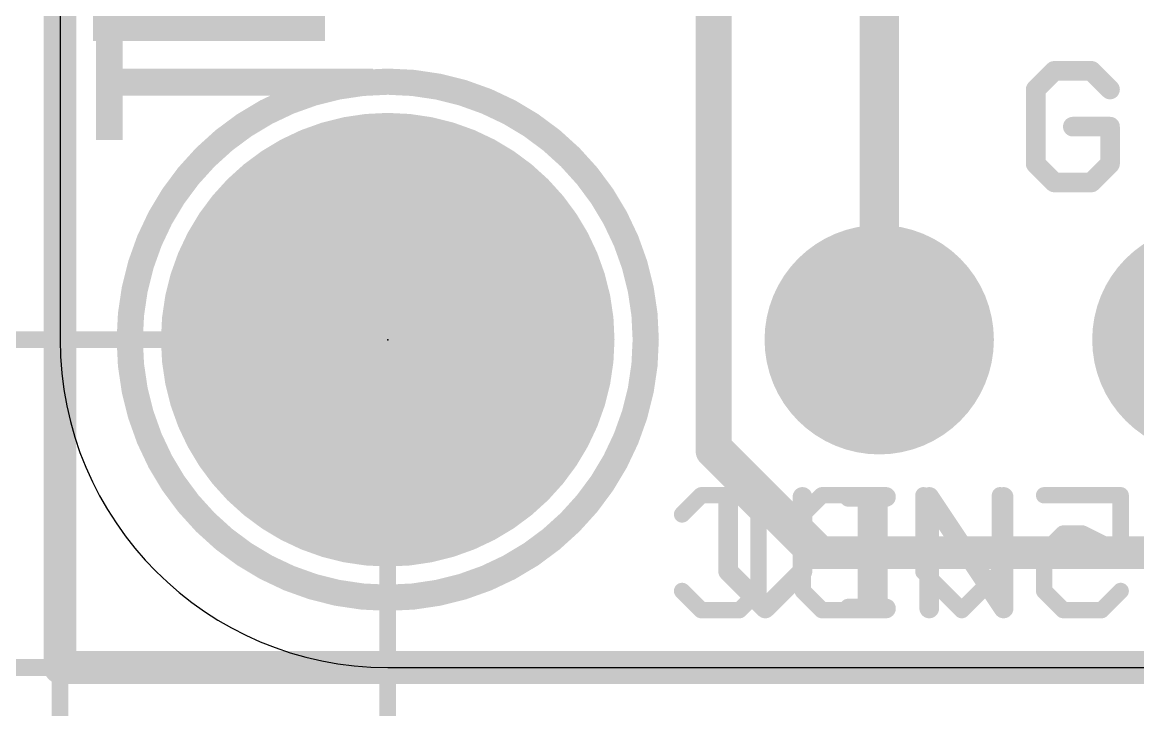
# Model space of a CAD drawing. Extents: x -8.6 to 30.2, y -8.2 to 38.7.
# Drawn here: x -0.29 to 8.35, y -0.33 to 5 of the extents above; entities that cross this region are included whole.
import ezdxf

# ---------------------------------------------------------------- set-up
doc = ezdxf.new("R2010")
doc.units = 0
for name, color, linetype in [('1', 12, 'CONTINUOUS'), ('16', 5, 'CONTINUOUS'), ('17', 110, 'CONTINUOUS'), ('20', 53, 'CONTINUOUS'), ('21', 40, 'CONTINUOUS'), ('22', 6, 'CONTINUOUS'), ('23', 40, 'CONTINUOUS'), ('47', 253, 'CONTINUOUS'), ('51', 253, 'CONTINUOUS')]:
    doc.layers.add(name, color=color, linetype=linetype)

# ---------------------------------------------------------------- blocks, each defined once
blk = doc.blocks.new('RECT')
blk.add_solid([(-0.5, -0.5), (0.5, -0.5), (-0.5, 0.5), (0.5, 0.5)])
blk = doc.blocks.new('ROUNDP')
at = {"const_width": 0.5}
blk.add_lwpolyline([(0, -0.25, 1), (0, 0.25, 1), (0, -0.25)], format="xyb", dxfattribs=at)

msp = doc.modelspace()

# ---------------------------------------------------------------- linework, layer by layer
at = {"layer": '1', "const_width": 0.254}
for points in [[(0, 0), (0, 11.43)], [(5.054, 6.755), (5.054, 1.677)], [(5.054, 1.677), (5.842, 0.889)], [(5.842, 0.889), (9.906, 0.889)], [(25.4, 0), (0, 0)]]:
    msp.add_lwpolyline(points, dxfattribs=at)
at = {"layer": '1', "const_width": 0.127}
for points in [[(5.0989, 1.7219, 1), (5.0091, 1.6321)], [(4.9905, 1.677, 1), (5.1175, 1.677)], [(5.842, 0.9525, 1), (5.842, 0.8255)], [(5.7971, 0.8441, 1), (5.8869, 0.9339)], [(0, 0.0635, 1), (0, -0.0635)], [(-0.0635, 0, 1), (0.0635, 0)]]:
    msp.add_lwpolyline(points, format="xyb", dxfattribs=at)
at = {"layer": '16'}
for points, const_width in [([(0, 0), (0, 11.43)], 0.254), ([(5.08, 6.223), (5.08, 1.7048)], 0.254), ([(6.35, 6.0845), (6.35, 2.54)], 0.3048), ([(5.08, 1.7048), (5.8958, 0.889)], 0.254), ([(5.8958, 0.889), (12.446, 0.889)], 0.254), ([(25.4, 0), (0, 0)], 0.254)]:
    msp.add_lwpolyline(points, dxfattribs=dict(at, const_width=const_width))
for points, const_width in [([(6.2738, 2.54, 1), (6.4262, 2.54)], 0.1524), ([(5.1249, 1.7497, 1), (5.0351, 1.6599)], 0.127), ([(5.0165, 1.7048, 1), (5.1435, 1.7048)], 0.127), ([(5.8958, 0.9525, 1), (5.8958, 0.8255)], 0.127), ([(5.8509, 0.8441, 1), (5.9407, 0.9339)], 0.127), ([(0, 0.0635, 1), (0, -0.0635)], 0.127), ([(-0.0635, 0, 1), (0.0635, 0)], 0.127)]:
    msp.add_lwpolyline(points, format="xyb", dxfattribs=dict(at, const_width=const_width))
at = {"layer": '20'}
for p, q in [((0, 29.21), (0, 2.54)), ((2.54, 0), (22.86, 0))]:
    msp.add_line(p, q, dxfattribs=at)
msp.add_arc((2.54, 2.54), 2.54, 180, 270, dxfattribs=at)
at = {"layer": '21', "const_width": 0.1524}
for points in [[(7.707, 4.6235), (7.5629, 4.4795)], [(7.9951, 4.6235), (7.707, 4.6235)], [(8.1391, 4.4795), (7.9951, 4.6235)], [(7.5629, 4.4795), (7.5629, 3.9033)], [(8.1391, 4.1914), (7.851, 4.1914)], [(8.1391, 3.9033), (8.1391, 4.1914)], [(7.5629, 3.9033), (7.707, 3.7592)], [(7.9951, 3.7592), (8.1391, 3.9033)], [(7.707, 3.7592), (7.9951, 3.7592)], [(5.1788, 1.3215), (5.1788, 0.7453)], [(5.7551, 0.7453), (5.7551, 1.3215)], [(6.1144, 1.3215), (6.4025, 1.3215)], [(6.2584, 0.4572), (6.2584, 1.3215)], [(6.738, 0.4572), (6.738, 1.3215)], [(6.738, 1.3215), (7.3143, 0.4572)], [(7.3143, 0.4572), (7.3143, 1.3215)], [(5.1788, 0.7453), (5.467, 0.4572)], [(5.467, 0.4572), (5.7551, 0.7453)], [(6.1144, 0.4572), (6.4025, 0.4572)]]:
    msp.add_lwpolyline(points, dxfattribs=at)
at = {"layer": '21'}
for points, const_width in [([(7.707, 4.6616, 1), (7.707, 4.5854)], 0.0762), ([(7.7339, 4.5966, 1), (7.68, 4.6505)], 0.0762), ([(8.022, 4.6505, 1), (7.9681, 4.5966)], 0.0762), ([(7.9951, 4.5854, 1), (7.9951, 4.6616)], 0.0762), ([(2.54, 0.54, 1), (2.54, 4.54, 1), (2.54, 0.54)], 0.2032), ([(7.601, 4.4795, 1), (7.5248, 4.4795)], 0.0762), ([(7.536, 4.5064, 1), (7.5899, 4.4525)], 0.0762), ([(8.1122, 4.4525, 1), (8.1661, 4.5064)], 0.0762), ([(7.851, 4.2295, 1), (7.851, 4.1533)], 0.0762), ([(8.1772, 4.1914, 1), (8.101, 4.1914)], 0.0762), ([(8.1391, 4.1533, 1), (8.1391, 4.2295)], 0.0762), ([(7.5899, 3.9302, 1), (7.536, 3.8763)], 0.0762), ([(8.1661, 3.8763, 1), (8.1122, 3.9302)], 0.0762), ([(7.5248, 3.9033, 1), (7.601, 3.9033)], 0.0762), ([(8.101, 3.9033, 1), (8.1772, 3.9033)], 0.0762), ([(7.707, 3.7973, 1), (7.707, 3.7211)], 0.0762), ([(7.68, 3.7323, 1), (7.7339, 3.7861)], 0.0762), ([(7.9681, 3.7861, 1), (8.022, 3.7323)], 0.0762), ([(7.9951, 3.7211, 1), (7.9951, 3.7973)], 0.0762), ([(5.2169, 1.3215, 1), (5.1407, 1.3215)], 0.0762), ([(5.7932, 1.3215, 1), (5.717, 1.3215)], 0.0762), ([(6.1144, 1.3596, 1), (6.1144, 1.2834)], 0.0762), ([(6.2965, 1.3215, 1), (6.2203, 1.3215)], 0.0762), ([(6.4025, 1.2834, 1), (6.4025, 1.3596)], 0.0762), ([(6.7697, 1.3427, 1), (6.7063, 1.3004)], 0.0762), ([(6.7761, 1.3215, 1), (6.6999, 1.3215)], 0.0762), ([(7.3524, 1.3215, 1), (7.2762, 1.3215)], 0.0762), ([(5.2058, 0.7723, 1), (5.1519, 0.7184)], 0.0762), ([(5.1407, 0.7453, 1), (5.2169, 0.7453)], 0.0762), ([(5.717, 0.7453, 1), (5.7932, 0.7453)], 0.0762), ([(5.782, 0.7184, 1), (5.7281, 0.7723)], 0.0762), ([(5.44, 0.4841, 1), (5.4939, 0.4303)], 0.0762), ([(5.44, 0.4303, 1), (5.4939, 0.4841)], 0.0762), ([(6.1144, 0.4953, 1), (6.1144, 0.4191)], 0.0762), ([(6.4025, 0.4191, 1), (6.4025, 0.4953)], 0.0762), ([(6.2203, 0.4572, 1), (6.2965, 0.4572)], 0.0762), ([(6.6999, 0.4572, 1), (6.7761, 0.4572)], 0.0762), ([(7.2762, 0.4572, 1), (7.3524, 0.4572)], 0.0762), ([(7.2826, 0.4361, 1), (7.346, 0.4783)], 0.0762)]:
    msp.add_lwpolyline(points, format="xyb", dxfattribs=dict(at, const_width=const_width))
at = {"layer": '22', "const_width": 0.127}
for points in [[(4.822, 1.186), (4.9703, 1.3343)], [(4.9703, 1.3343), (5.2669, 1.3343)], [(5.2669, 1.3343), (5.4152, 1.186)], [(5.7575, 1.186), (5.9058, 1.3343)], [(5.9058, 1.3343), (6.3507, 1.3343)], [(6.3507, 1.3343), (6.3507, 0.4445)], [(6.693, 0.7411), (6.693, 1.3343)], [(7.2862, 1.3343), (7.2862, 0.7411)], [(7.6285, 1.3343), (8.2217, 1.3343)], [(8.2217, 1.3343), (8.2217, 0.8894)], [(5.4152, 1.186), (5.4152, 0.5928)], [(5.7575, 0.5928), (5.7575, 1.186)], [(7.7768, 1.0377), (7.6285, 0.8894)], [(7.9251, 1.0377), (7.7768, 1.0377)], [(8.2217, 0.8894), (7.9251, 1.0377)], [(7.6285, 0.8894), (7.6285, 0.5928)], [(6.9896, 0.4445), (6.693, 0.7411)], [(7.2862, 0.7411), (6.9896, 0.4445)], [(4.9703, 0.4445), (4.822, 0.5928)], [(5.4152, 0.5928), (5.2669, 0.4445)], [(5.9058, 0.4445), (5.7575, 0.5928)], [(7.6285, 0.5928), (7.7768, 0.4445)], [(8.0734, 0.4445), (8.2217, 0.5928)], [(5.2669, 0.4445), (4.9703, 0.4445)], [(6.3507, 0.4445), (5.9058, 0.4445)], [(7.7768, 0.4445), (8.0734, 0.4445)]]:
    msp.add_lwpolyline(points, dxfattribs=at)
at = {"layer": '22', "const_width": 0.0635}
for points in [[(4.9703, 1.366, 1), (4.9703, 1.3025)], [(4.9927, 1.3118, 1), (4.9478, 1.3567)], [(5.2893, 1.3567, 1), (5.2444, 1.3118)], [(5.2669, 1.3025, 1), (5.2669, 1.366)], [(5.9058, 1.366, 1), (5.9058, 1.3025)], [(5.9282, 1.3118, 1), (5.8833, 1.3567)], [(6.3824, 1.3343, 1), (6.3189, 1.3343)], [(6.3507, 1.3025, 1), (6.3507, 1.366)], [(6.7248, 1.3343, 1), (6.6613, 1.3343)], [(7.3179, 1.3343, 1), (7.2544, 1.3343)], [(7.6285, 1.366, 1), (7.6285, 1.3025)], [(8.2535, 1.3343, 1), (8.19, 1.3343)], [(8.2217, 1.3025, 1), (8.2217, 1.366)], [(4.7995, 1.2084, 1), (4.8444, 1.1635)], [(5.4469, 1.186, 1), (5.3834, 1.186)], [(5.3927, 1.1635, 1), (5.4376, 1.2084)], [(5.7893, 1.186, 1), (5.7258, 1.186)], [(5.7351, 1.2084, 1), (5.78, 1.1635)], [(7.7768, 1.0694, 1), (7.7768, 1.0059)], [(7.7993, 1.0152, 1), (7.7544, 1.0601)], [(7.9393, 1.0661, 1), (7.9109, 1.0093)], [(7.9251, 1.0059, 1), (7.9251, 1.0694)], [(7.6603, 0.8894, 1), (7.5968, 0.8894)], [(7.6061, 0.9118, 1), (7.651, 0.8669)], [(8.19, 0.8894, 1), (8.2535, 0.8894)], [(8.2075, 0.861, 1), (8.2359, 0.9178)], [(6.7155, 0.7635, 1), (6.6706, 0.7186)], [(7.3086, 0.7186, 1), (7.2637, 0.7635)], [(6.6613, 0.7411, 1), (6.7248, 0.7411)], [(7.2544, 0.7411, 1), (7.3179, 0.7411)], [(4.8444, 0.6152, 1), (4.7995, 0.5703)], [(5.3834, 0.5928, 1), (5.4469, 0.5928)], [(5.4376, 0.5703, 1), (5.3927, 0.6152)], [(5.7258, 0.5928, 1), (5.7893, 0.5928)], [(5.78, 0.6152, 1), (5.7351, 0.5703)], [(7.651, 0.6152, 1), (7.6061, 0.5703)], [(7.5968, 0.5928, 1), (7.6603, 0.5928)], [(8.2442, 0.5703, 1), (8.1993, 0.6152)], [(4.9703, 0.4763, 1), (4.9703, 0.4128)], [(4.9478, 0.422, 1), (4.9927, 0.467)], [(5.2444, 0.467, 1), (5.2893, 0.422)], [(5.2669, 0.4128, 1), (5.2669, 0.4763)], [(5.9058, 0.4763, 1), (5.9058, 0.4128)], [(5.8833, 0.422, 1), (5.9282, 0.467)], [(6.3189, 0.4445, 1), (6.3824, 0.4445)], [(6.3507, 0.4128, 1), (6.3507, 0.4763)], [(6.9672, 0.467, 1), (7.0121, 0.422)], [(6.9672, 0.422, 1), (7.0121, 0.467)], [(7.7768, 0.4763, 1), (7.7768, 0.4128)], [(7.7544, 0.422, 1), (7.7993, 0.467)], [(8.051, 0.467, 1), (8.0959, 0.422)], [(8.0734, 0.4128, 1), (8.0734, 0.4763)]]:
    msp.add_lwpolyline(points, format="xyb", dxfattribs=at)
at = {"layer": '23'}
msp.add_point((2.54, 2.54), dxfattribs=at)
at = {"layer": '47', "const_width": 0.13}
for points in [[(0, 6.223), (0, -8.173)], [(2.54, 2.54), (-3.855, 2.54)], [(2.54, 2.54), (2.54, -5.252)], [(0, 0), (-8.173, 0)]]:
    msp.add_lwpolyline(points, dxfattribs=at)
at = {"layer": '47', "const_width": 0.065}
for points in [[(2.5725, 2.54, 1), (2.5075, 2.54)], [(2.54, 2.5075, 1), (2.54, 2.5725)], [(0, -0.0325, 1), (0, 0.0325)]]:
    msp.add_lwpolyline(points, format="xyb", dxfattribs=at)
at = {"layer": '51', "const_width": 0.2032}
msp.add_lwpolyline([(5.08, 3.175), (5.08, 1.905)], dxfattribs=at)
at = {"layer": '51', "const_width": 0.1016}
for points in [[(5.1308, 3.175, 1), (5.0292, 3.175)], [(5.0292, 1.905, 1), (5.1308, 1.905)]]:
    msp.add_lwpolyline(points, format="xyb", dxfattribs=at)

# ---------------------------------------------------------------- block references
at = {"layer": '1', "xscale": 1.8, "yscale": 1.2}
msp.add_blockref('RECT', (1.154, 5.455), dxfattribs=at)
at = {"layer": '17', "xscale": 3.516, "yscale": 3.516}
msp.add_blockref('ROUNDP', (2.54, 2.54), dxfattribs=at)
msp.add_blockref('ROUNDP', (2.54, 2.54), dxfattribs=at)
at = {"layer": '17', "xscale": 1.778, "yscale": 1.778, "rotation": 90}
for p in [(6.35, 2.54), (6.35, 2.54), (8.89, 2.54), (8.89, 2.54)]:
    msp.add_blockref('ROUNDP', p, dxfattribs=at)
at = {"layer": '22', "rotation": 270}
for p, xscale, yscale in [((0.2887, 4.5263), 0.8788, 0.0231), ((0.3118, 4.5263), 0.8788, 0.0231), ((0.3349, 4.5263), 0.8788, 0.0231), ((0.358, 4.5263), 0.8788, 0.0231), ((0.381, 4.5263), 0.8788, 0.0229), ((0.404, 4.5263), 0.8788, 0.0231), ((0.4271, 4.5263), 0.8788, 0.0231), ((0.4502, 4.5263), 0.8788, 0.0231), ((0.4733, 4.5263), 0.8788, 0.0231), ((0.4964, 4.5364), 0.2083, 0.0231), ((0.5196, 4.5364), 0.2083, 0.0231), ((0.5427, 4.5364), 0.2083, 0.0231), ((0.5658, 4.5364), 0.2083, 0.0231), ((0.5889, 4.5364), 0.2083, 0.0231), ((0.612, 4.5364), 0.2083, 0.0231), ((0.635, 4.5364), 0.2083, 0.0229), ((0.658, 4.5364), 0.2083, 0.0231), ((0.6811, 4.5364), 0.2083, 0.0231), ((0.7042, 4.5364), 0.2083, 0.0231), ((0.7273, 4.5364), 0.2083, 0.0231), ((0.7504, 4.5364), 0.2083, 0.0231), ((0.7736, 4.5364), 0.2083, 0.0231), ((0.7967, 4.5364), 0.2083, 0.0231), ((0.8198, 4.5364), 0.2083, 0.0231), ((0.8429, 4.5364), 0.2083, 0.0231), ((0.866, 4.5364), 0.2083, 0.0231), ((0.889, 4.5364), 0.2083, 0.0229), ((0.912, 4.5364), 0.2083, 0.0231), ((0.9351, 4.5364), 0.2083, 0.0231), ((0.9582, 4.5364), 0.2083, 0.0231), ((0.9813, 4.5364), 0.2083, 0.0231), ((1.0044, 4.5364), 0.2083, 0.0231), ((1.0276, 4.5364), 0.2083, 0.0231), ((1.0507, 4.5364), 0.2083, 0.0231), ((1.0738, 4.5364), 0.2083, 0.0231), ((1.0969, 4.5364), 0.2083, 0.0231), ((1.12, 4.5364), 0.2083, 0.0231), ((1.143, 4.5364), 0.2083, 0.0229), ((1.166, 4.5364), 0.2083, 0.0231), ((1.1891, 4.5364), 0.2083, 0.0231), ((1.2122, 4.5364), 0.2083, 0.0231), ((1.2353, 4.5364), 0.2083, 0.0231), ((1.2584, 4.5364), 0.2083, 0.0231), ((1.2816, 4.5364), 0.2083, 0.0231), ((1.3047, 4.5364), 0.2083, 0.0231), ((1.3278, 4.5364), 0.2083, 0.0231), ((1.3509, 4.5364), 0.2083, 0.0231), ((1.374, 4.5364), 0.2083, 0.0231), ((1.397, 4.5364), 0.2083, 0.0229), ((1.42, 4.5364), 0.2083, 0.0231), ((1.4431, 4.5364), 0.2083, 0.0231), ((1.4662, 4.5364), 0.2083, 0.0231), ((1.4893, 4.5364), 0.2083, 0.0231), ((1.5124, 4.5364), 0.2083, 0.0231), ((1.5356, 4.5364), 0.2083, 0.0231), ((1.5587, 4.5364), 0.2083, 0.0231), ((1.5818, 4.5364), 0.2083, 0.0231), ((1.6049, 4.5364), 0.2083, 0.0231), ((1.628, 4.5364), 0.2083, 0.0231), ((1.651, 4.5364), 0.2083, 0.0229), ((1.674, 4.5364), 0.2083, 0.0231), ((1.6971, 4.5364), 0.2083, 0.0231), ((1.7202, 4.5364), 0.2083, 0.0231), ((1.7433, 4.5364), 0.2083, 0.0231), ((1.7664, 4.5364), 0.2083, 0.0231), ((1.7896, 4.5364), 0.2083, 0.0231), ((1.8127, 4.5364), 0.2083, 0.0231), ((1.8358, 4.5364), 0.2083, 0.0231), ((1.8589, 4.5364), 0.2083, 0.0231), ((1.882, 4.5364), 0.2083, 0.0231), ((1.905, 4.5364), 0.2083, 0.0229), ((1.928, 4.5364), 0.2083, 0.0231), ((1.9511, 4.5364), 0.2083, 0.0231), ((1.9742, 4.5364), 0.2083, 0.0231), ((1.9973, 4.5364), 0.2083, 0.0231), ((2.0204, 4.5364), 0.2083, 0.0231), ((2.0436, 4.5364), 0.2083, 0.0231), ((2.0667, 4.5364), 0.2083, 0.0231), ((2.0898, 4.5364), 0.2083, 0.0231), ((2.1129, 4.5364), 0.2083, 0.0231), ((2.136, 4.5364), 0.2083, 0.0231), ((2.159, 4.5364), 0.2083, 0.0229), ((2.182, 4.5364), 0.2083, 0.0231), ((2.2051, 4.5364), 0.2083, 0.0231), ((2.2282, 4.5364), 0.2083, 0.0231), ((2.2513, 4.5364), 0.2083, 0.0231), ((2.2744, 4.5364), 0.2083, 0.0231), ((2.2976, 4.5364), 0.2083, 0.0231), ((2.3207, 4.5364), 0.2083, 0.0231), ((2.3438, 4.5364), 0.2083, 0.0231), ((2.3669, 4.5364), 0.2083, 0.0231), ((2.39, 4.5364), 0.2083, 0.0231), ((2.413, 4.5364), 0.2083, 0.0229)]:
    msp.add_blockref('RECT', p, dxfattribs=dict(at, xscale=xscale, yscale=yscale))
at = {"layer": '51', "xscale": 0.508, "yscale": 0.508}
msp.add_blockref('RECT', (6.35, 2.54), dxfattribs=at)

doc.saveas('drawing.dxf')
